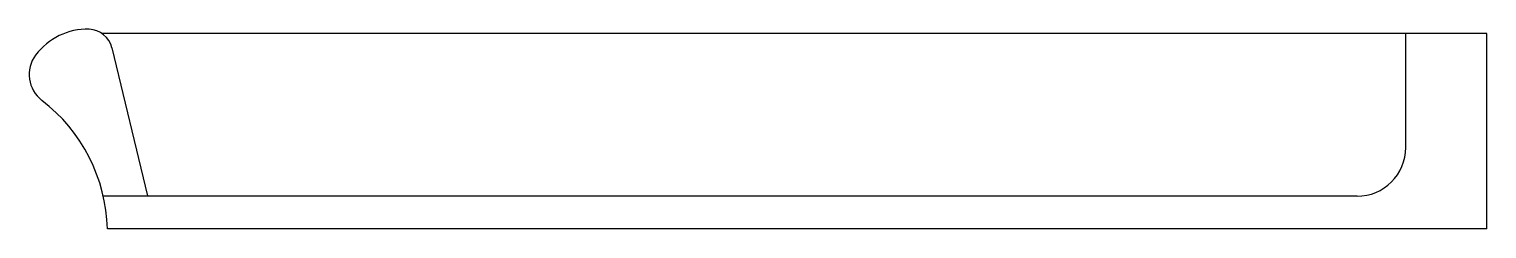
# Model space of a CAD drawing. Extents: x -89.8 to 0, y 0 to 12.3.
import ezdxf

# ---------------------------------------------------------------- set-up
doc = ezdxf.new("R2010")
doc.units = 0
doc.header["$LTSCALE"] = 5
doc.header["$MEASUREMENT"] = 0
doc.layers.get('0').update_dxf_attribs({"linetype": 'CONTINUOUS'})

msp = doc.modelspace()

# ---------------------------------------------------------------- linework, layer by layer
at = {"color": 0, "linetype": 'ByBlock'}
for p, q in [((0, 12), (-85.321, 12)), ((-5, 5), (-5, 12)), ((0, 0), (0, 12)), ((-84.712, 11.116), (-82.514, 2.033)), ((-8, 2), (-85.245, 2)), ((0, 0), (-84.996, 0))]:
    msp.add_line(p, q, dxfattribs=at)
for centre, radius, start, end in [((-86.242, 8.298), 3.967, 88.3376, 143.12225), ((-86.17, 10.764), 1.5, 13.60349, 88.3376), ((-87.815, 9.478), 2, 143.12225, 232.67049), ((-95.245, -0.265), 10.253, 1.48158, 52.67049), ((-8, 5), 3, 270, 0)]:
    msp.add_arc(centre, radius, start, end, dxfattribs=at)

doc.saveas('drawing.dxf')
